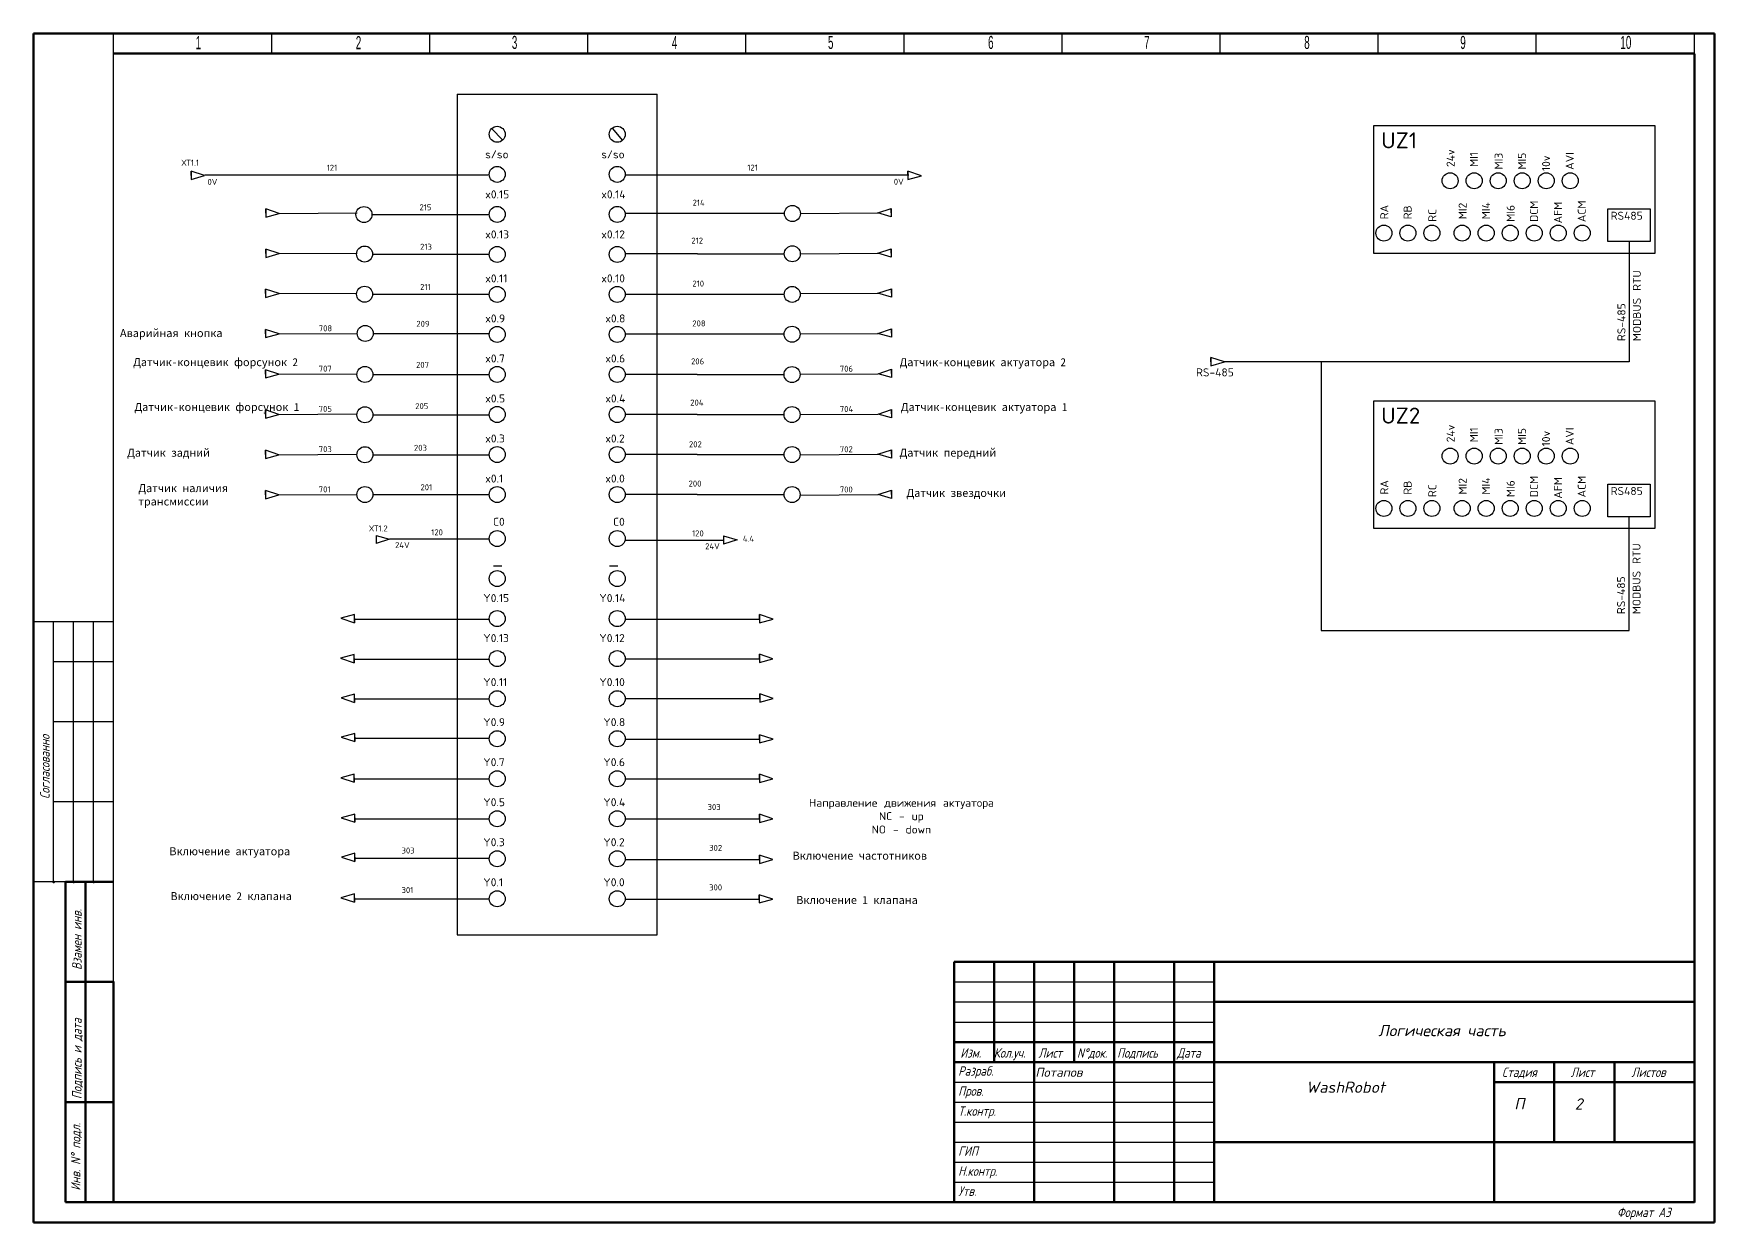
# Model space of a CAD drawing. Header units: millimetres. Extents: x 0 to 1371, y 0 to 812.
# Drawn here: x 950.8 to 1370.8, y 0 to 297 of the extents above; entities that cross this region are included whole.
import ezdxf
from ezdxf.enums import TextEntityAlignment as Align

# ---------------------------------------------------------------- set-up
doc = ezdxf.new("R2010")
doc.units = ezdxf.units.MM
doc.linetypes.add('Caddy_Solid', pattern=[0])
for name, color, linetype in [('TITLE', 7, 'Continuous'), ('WIRES', 7, 'Continuous'), ('ПРОВОДА', 7, 'Continuous')]:
    doc.layers.add(name, color=color, linetype=linetype)
doc.layers.add('TOLSTAYA', color=7, linetype='Continuous', lineweight=30)
doc.layers.add('Штамп', color=7, linetype='Continuous', lineweight=20)
doc.styles.add('Caddy_Vectorfont1p', font='arial.ttf', dxfattribs={"width": 0.9})
doc.styles.add('RUS', font='simplex.shx', dxfattribs={"width": 0.8, "oblique": 15})
doc.styles.add('SIMPLEX', font='simplex')
doc.styles.add('WD', font='txt.shx')

# ---------------------------------------------------------------- blocks, each defined once
blk = doc.blocks.new('Shtamp_Z')
at = {"color": 16, "linetype": 'Caddy_Solid', "lineweight": 50, "true_color": 0x800000}
for p, q in [((400, 291.94), (-20, 291.94)), ((-20, 291.94), (-20, -5.06)), ((400, -5.06), (400, 291.94)), ((-20, -5.06), (400, -5.06))]:
    blk.add_line(p, q, dxfattribs=at)
at = {"linetype": 'Caddy_Solid', "lineweight": 25}
for p, q in [((0, 286.94), (0, 291.94)), ((39.5, 286.94), (39.5, 291.94)), ((79, 286.94), (79, 291.94)), ((118.5, 286.94), (118.5, 291.94)), ((158, 286.94), (158, 291.94)), ((197.5, 286.94), (197.5, 291.94)), ((237, 286.94), (237, 291.94)), ((276.5, 286.94), (276.5, 291.94)), ((316, 286.94), (316, 291.94)), ((355.5, 286.94), (355.5, 291.94)), ((395, 286.94), (395, 291.94))]:
    blk.add_line(p, q, dxfattribs=at)
at = {"linetype": 'Caddy_Solid'}
blk.add_line((0, 0), (0, 287), dxfattribs=at)
blk.add_line((0, 0), (0, 287), dxfattribs=at)
at = {"linetype": 'Caddy_Solid', "lineweight": 50}
for p, q in [((0, 286.94), (395, 286.94)), ((395, 286.88), (395, -0.06)), ((395, 0), (-12, 0))]:
    blk.add_line(p, q, dxfattribs=at)
at = {"layer": 'TOLSTAYA', "color": 5, "lineweight": 25, "ltscale": 10}
for p, q in [((0, 145), (-20, 145)), ((-15, 80), (-15, 145)), ((-10, 80), (-10, 145)), ((-5, 80), (-5, 145)), ((0, 135), (-15, 135)), ((0, 120), (-15, 120)), ((0, 100), (-15, 100)), ((0, 80), (-20, 80)), ((210, 55), (275, 55)), ((210, 50), (275, 50)), ((210, 45), (275, 45)), ((210, 30), (275, 30)), ((210, 25), (275, 25)), ((210, 20), (275, 20)), ((210, 15), (275, 15)), ((210, 10), (275, 10)), ((210, 5), (275, 5))]:
    blk.add_line(p, q, dxfattribs=at)
at = {"layer": 'Штамп', "color": 7, "linetype": 'ByBlock', "lineweight": 53, "ltscale": 3}
for p, q in [((-12, 80), (-12, 0)), ((-12, 80), (0, 80)), ((-12, 80), (0, 80)), ((-7, 0), (-7, 80)), ((210, 60), (395, 60)), ((210, 60), (210, 0)), ((220, 60), (220, 35)), ((230, 60), (230, 0)), ((240, 60), (240, 35)), ((250, 60), (250, 0)), ((265, 60), (265, 0)), ((275, 60), (275, 0)), ((-12, 55), (0, 55)), ((0, 55.12), (0, 0)), ((0, 55.12), (0, 0)), ((0, 55.12), (0, 0)), ((210, 55.12), (210, 0)), ((210, 55.12), (210, 0)), ((275, 50), (395, 50)), ((210, 40), (275, 40)), ((210, 35), (395, 35)), ((395, 35), (345, 35)), ((345, 35), (345, 0)), ((360, 35), (360, 15)), ((375, 35), (375, 15)), ((345, 30), (395, 30)), ((-12, 25), (0, 25)), ((275, 15), (395, 15)), ((-12, 0), (0, 0)), ((395, 0), (210, 0))]:
    blk.add_line(p, q, dxfattribs=at)
at = {"layer": 'Штамп', "color": 7, "linetype": 'ByBlock', "lineweight": 30, "ltscale": 3}
blk.add_line((210, 0), (395, 0), dxfattribs=at)
blk.add_line((210, 0), (395, 0), dxfattribs=at)
at = {"layer": 'Штамп', "color": 7, "linetype": 'ByBlock', "lineweight": 53, "ltscale": 3}
for p in [(-15, 80), (-10, 80), (-5, 80)]:
    blk.add_point(p, dxfattribs=at)
at = {"lineweight": 60, "style": 'Caddy_Vectorfont1p', "width": 0.54}
for s, height, p in [('1', 3.27, (20.5, 288.04)), ('2', 3.27, (60.5, 288.04)), ('3', 3.27, (99.5, 288.1)), ('4', 3.27, (139.5, 288.1)), ('5', 3.27, (178.5, 288.1)), ('6', 3.27, (218.5, 288.1)), ('7', 3.27, (257.5, 288.1)), ('8', 3.27, (297.5, 288.1)), ('9', 3.27, (336.5, 288.1)), ('10', 3.275, (376.5, 288.1))]:
    blk.add_text(s, height=height, dxfattribs=at).set_placement(p)
at = {"layer": 'TITLE', "color": 1, "style": 'SIMPLEX', "oblique": 13}
for tag, p, height in [('NЛИСТА', (380.93, 279.8), 2.8), ('ШИФР', (293.29, 53.24), 4), ('РАЗРАБОТАЛ', (230.34, 31.31), 2.24), ('ДАТА', (265.8, 31.15), 2.24), ('ПРОВЕРИЛ', (230.07, 26.04), 2.24), ('СТАДИЯ', (348.09, 23.19), 2.8), ('ЛИСТОВ', (377.21, 23.34), 2.8), ('Т.КОНТР', (230.3, 21.01), 2.24), ('ГИП', (230.3, 11.01), 2.24), ('Н.КОНТР', (230.3, 6.01), 2.24), ('УТВЕРДИЛ', (230.3, 0.89), 2.24)]:
    blk.add_attdef(tag, p, '', height=height, dxfattribs=at)
for tag, height, p in [('СХЕМА', 4, (376.74, 53.27)), ('ОБЪЕКТ1', 2.8, (294.36, 44.75)), ('ОБЪЕКТ2', 2.8, (294.36, 38.56)), ('СООРУЖЕНИЕ', 2.8, (307.84, 27.31)), ('ВИД', 2.8, (307.63, 20.02)), ('НАИМЕНОВАНИЕ_ЛИСТА1', 2.8, (303.56, 8.98)), ('ПРЕДПРИЯТИЕ', 2.8, (369.32, 6.7)), ('НАИМЕНОВАНИЕ_ЛИСТА2', 2.8, (304.04, 2.53))]:
    blk.add_attdef(tag, text='', height=height, dxfattribs=at).set_placement(p, align=Align.CENTER)
blk.add_attdef('ЛИСТ', text='', height=2.8, dxfattribs=at).set_placement((371.57, 23.13), align=Align.RIGHT)
at = {"layer": 'TITLE', "color": 1, "style": 'SIMPLEX'}
blk.add_attdef('CAD#', (-17.78, 7.12), '', height=1.25, rotation=90, dxfattribs=at)
at = {"layer": 'Штамп', "color": 7, "linetype": 'ByBlock', "lineweight": 30, "ltscale": 3, "style": 'RUS', "oblique": 15, "width": 0.8}
for s, p in [('Согласованно', (-16, 100.73)), ('Взамен инв.', (-8, 58)), ('Подпись и дата', (-8, 25.73)), ('Инв. N%%D подл.', (-8.3, 2.87))]:
    blk.add_text(s, height=2.3563, rotation=90, dxfattribs=at).set_placement(p)
for s, p in [('Изм.', (211.56, 36.09)), ('Кол.уч.', (219.96, 36.09)), ('Лист', (231.08, 36.09)), ('N%%Dдок.', (240.73, 36.09)), ('Подпись', (250.75, 36.09)), ('Дата', (265.71, 36.09)), ('Разраб.', (211.04, 31.57)), ('Стадия', (346.94, 31.27)), ('Лист', (364.1, 31.27)), ('Листов', (379.28, 31.27)), ('Пров.', (211.04, 26.57)), ('Т.контр.', (211.04, 21.57)), ('ГИП', (211.04, 11.57)), ('Н.контр.', (211.04, 6.57)), ('Утв.', (211.04, 1.57)), ('Формат А3', (375.65, -3.73))]:
    blk.add_text(s, height=2.356, dxfattribs=at).set_placement(p)

msp = doc.modelspace()

# ---------------------------------------------------------------- linework, layer by layer
for p, q in [((990.17904, 261.56336), (990.17904, 262.64918)), ((990.17904, 262.64918), (990.17904, 260.57738)), ((993.54274, 261.53041), (990.17904, 262.64918)), ((990.17904, 260.57738), (993.54274, 261.53041)), ((1169.3057, 261.51265), (1169.3057, 262.59847)), ((1169.3057, 262.59847), (1169.3057, 260.52667)), ((1172.6694, 261.4797), (1169.3057, 262.59847)), ((1169.3057, 260.52667), (1172.6694, 261.4797)), ((1008.83122, 252.12102), (1008.83122, 253.20685)), ((1008.83122, 253.20685), (1008.83122, 251.13505)), ((1012.19492, 252.08807), (1008.83122, 253.20685)), ((1008.83122, 251.13505), (1012.19492, 252.08807)), ((1161.74298, 252.18553), (1165.10668, 253.30431)), ((1165.10668, 251.2325), (1161.74298, 252.18553)), ((1165.10668, 252.21848), (1165.10668, 253.30431)), ((1165.10668, 253.30431), (1165.10668, 251.2325)), ((1349.49714, 245.07366), (1349.49714, 214.95917)), ((1008.8286, 242.06195), (1008.8286, 243.14777)), ((1008.8286, 243.14777), (1008.8286, 241.07597)), ((1012.1923, 242.029), (1008.8286, 243.14777)), ((1008.8286, 241.07597), (1012.1923, 242.029)), ((1161.7456, 242.12646), (1165.1093, 243.24523)), ((1165.1093, 241.17343), (1161.7456, 242.12646)), ((1165.1093, 242.1594), (1165.1093, 243.24523)), ((1165.1093, 243.24523), (1165.1093, 241.17343)), ((1008.77359, 232.08433), (1008.77359, 233.17015)), ((1008.77359, 233.17015), (1008.77359, 231.09835)), ((1012.13729, 232.05138), (1008.77359, 233.17015)), ((1008.77359, 231.09835), (1012.13729, 232.05138)), ((1161.80061, 232.14884), (1165.16431, 233.26761)), ((1165.16431, 231.19581), (1161.80061, 232.14884)), ((1165.16431, 232.18179), (1165.16431, 233.26761)), ((1165.16431, 233.26761), (1165.16431, 231.19581)), ((1008.77096, 222.02525), (1008.77096, 223.11108)), ((1008.77096, 223.11108), (1008.77096, 221.03928)), ((1012.13466, 221.99231), (1008.77096, 223.11108)), ((1161.80323, 222.08976), (1165.16693, 223.20854)), ((1165.16693, 222.12271), (1165.16693, 223.20854)), ((1165.16693, 223.20854), (1165.16693, 221.13673)), ((1008.77096, 221.03928), (1012.13466, 221.99231)), ((1165.16693, 221.13673), (1161.80323, 222.08976)), ((1272.53565, 214.95917), (1248.36603, 214.95917)), ((1349.49714, 214.95917), (1272.53565, 214.95917)), ((1272.53565, 214.95917), (1272.53565, 147.84735)), ((1008.75876, 211.956), (1008.75876, 213.04182)), ((1008.75876, 213.04182), (1008.75876, 210.97002)), ((1012.12246, 211.92305), (1008.75876, 213.04182)), ((1008.75876, 210.97002), (1012.12246, 211.92305)), ((1161.81543, 212.02051), (1165.17913, 213.13928)), ((1165.17913, 211.06748), (1161.81543, 212.02051)), ((1165.17913, 212.05346), (1165.17913, 213.13928)), ((1165.17913, 213.13928), (1165.17913, 211.06748)), ((1008.75614, 201.89692), (1008.75614, 202.98275)), ((1008.75614, 202.98275), (1008.75614, 200.91095)), ((1012.11984, 201.86398), (1008.75614, 202.98275)), ((1008.75614, 200.91095), (1012.11984, 201.86398)), ((1161.81806, 201.96143), (1165.18176, 203.08021)), ((1165.18176, 201.00841), (1161.81806, 201.96143)), ((1165.18176, 201.99438), (1165.18176, 203.08021)), ((1165.18176, 203.08021), (1165.18176, 201.00841)), ((1008.76346, 191.83514), (1008.76346, 192.92097)), ((1008.76346, 192.92097), (1008.76346, 190.84917)), ((1012.12716, 191.8022), (1008.76346, 192.92097)), ((1008.76346, 190.84917), (1012.12716, 191.8022)), ((1161.81074, 191.89965), (1165.17444, 193.01843)), ((1165.17444, 190.94662), (1161.81074, 191.89965)), ((1165.17444, 191.9326), (1165.17444, 193.01843)), ((1165.17444, 193.01843), (1165.17444, 190.94662)), ((1008.76084, 181.77607), (1008.76084, 182.86189)), ((1008.76084, 182.86189), (1008.76084, 180.79009)), ((1012.12454, 181.74312), (1008.76084, 182.86189)), ((1008.76084, 180.79009), (1012.12454, 181.74312)), ((1161.81336, 181.84058), (1165.17706, 182.95935)), ((1165.17706, 180.88755), (1161.81336, 181.84058)), ((1165.17706, 181.87353), (1165.17706, 182.95935)), ((1165.17706, 182.95935), (1165.17706, 180.88755)), ((1349.49714, 147.84735), (1349.49714, 176.29446)), ((1036.3938, 171.64943), (1039.7575, 170.6964)), ((1039.7575, 170.6964), (1036.3938, 169.57762)), ((1123.2235, 171.50285), (1126.5872, 170.54982)), ((1126.5872, 170.54982), (1123.2235, 169.43105)), ((1030.96766, 151.88956), (1027.60396, 150.93653)), ((1030.96766, 149.81776), (1030.96766, 151.88956)), ((1132.23244, 150.77052), (1132.23244, 151.85634)), ((1132.23244, 151.85634), (1132.23244, 149.78454)), ((1135.59614, 150.73757), (1132.23244, 151.85634)), ((1027.60396, 150.93653), (1030.96766, 149.81776)), ((1030.96766, 150.90358), (1030.96766, 149.81776)), ((1132.23244, 149.78454), (1135.59614, 150.73757)), ((1272.53565, 147.84735), (1349.49714, 147.84735)), ((1030.87283, 141.88653), (1027.50913, 140.9335)), ((1027.50913, 140.9335), (1030.87283, 139.81473)), ((1030.87283, 139.81473), (1030.87283, 141.88653)), ((1030.87283, 140.90056), (1030.87283, 139.81473)), ((1132.19503, 140.86046), (1132.19503, 141.94629)), ((1132.19503, 141.94629), (1132.19503, 139.87449)), ((1135.55873, 140.82752), (1132.19503, 141.94629)), ((1132.19503, 139.87449), (1135.55873, 140.82752)), ((1030.99881, 131.98793), (1027.63511, 131.0349)), ((1027.63511, 131.0349), (1030.99881, 129.91612)), ((1030.99881, 129.91612), (1030.99881, 131.98793)), ((1030.99881, 131.00195), (1030.99881, 129.91612)), ((1132.2662, 130.94346), (1132.2662, 132.02928)), ((1132.2662, 132.02928), (1132.2662, 129.95748)), ((1135.6299, 130.91051), (1132.2662, 132.02928)), ((1132.2662, 129.95748), (1135.6299, 130.91051)), ((1031.05199, 122.1821), (1027.68829, 121.22907)), ((1031.05199, 120.1103), (1031.05199, 122.1821)), ((1132.2257, 120.75884), (1132.2257, 121.84467)), ((1132.2257, 121.84467), (1132.2257, 119.77287)), ((1135.5894, 120.7259), (1132.2257, 121.84467)), ((1027.68829, 121.22907), (1031.05199, 120.1103)), ((1031.05199, 121.19612), (1031.05199, 120.1103)), ((1132.2257, 119.77287), (1135.5894, 120.7259)), ((1030.94075, 112.01456), (1027.57705, 111.06153)), ((1027.57705, 111.06153), (1030.94075, 109.94275)), ((1030.94075, 109.94275), (1030.94075, 112.01456)), ((1030.94075, 111.02858), (1030.94075, 109.94275)), ((1132.20206, 110.86584), (1132.20206, 111.95166)), ((1132.20206, 111.95166), (1132.20206, 109.87986)), ((1135.56576, 110.83289), (1132.20206, 111.95166)), ((1132.20206, 109.87986), (1135.56576, 110.83289)), ((1031.04156, 102.02038), (1027.67786, 101.06735)), ((1027.67786, 101.06735), (1031.04156, 99.94857)), ((1031.04156, 99.94857), (1031.04156, 102.02038)), ((1031.04156, 101.0344), (1031.04156, 99.94857)), ((1132.20206, 100.86584), (1132.20206, 101.95166)), ((1132.20206, 101.95166), (1132.20206, 99.87986)), ((1135.56576, 100.83289), (1132.20206, 101.95166)), ((1132.20206, 99.87986), (1135.56576, 100.83289)), ((1031.09473, 92.21455), (1027.73103, 91.26152)), ((1027.73103, 91.26152), (1031.09473, 90.14275)), ((1031.09473, 90.14275), (1031.09473, 92.21455)), ((1031.09473, 91.22857), (1031.09473, 90.14275)), ((1132.16156, 90.68122), (1132.16156, 91.76705)), ((1132.16156, 91.76705), (1132.16156, 89.69525)), ((1135.52526, 90.64828), (1132.16156, 91.76705)), ((1132.16156, 89.69525), (1135.52526, 90.64828)), ((1030.9835, 82.04701), (1027.6198, 81.09398)), ((1027.6198, 81.09398), (1030.9835, 79.9752)), ((1030.9835, 79.9752), (1030.9835, 82.04701)), ((1030.9835, 81.06103), (1030.9835, 79.9752)), ((1132.13792, 80.78822), (1132.13792, 81.87404)), ((1132.13792, 81.87404), (1132.13792, 79.80224)), ((1135.50162, 80.75527), (1132.13792, 81.87404)), ((1132.13792, 79.80224), (1135.50162, 80.75527))]:
    msp.add_line(p, q)
at = {"color": 7, "true_color": 0xffffff}
for p, q in [((1245.00233, 214.99212), (1245.00233, 216.07795)), ((1245.00233, 216.07795), (1245.00233, 214.00614)), ((1248.36603, 214.95917), (1245.00233, 216.07795)), ((1245.00233, 214.00614), (1248.36603, 214.95917))]:
    msp.add_line(p, q, dxfattribs=at)
for points in [[(1285.67548, 274.01559), (1355.90718, 274.01559), (1355.90718, 242.09902), (1285.67548, 242.09902)], [(1344.20033, 253.18793), (1354.79395, 253.18793), (1354.79395, 245.07366), (1344.20033, 245.07366)], [(1285.67548, 205.2364), (1355.90718, 205.2364), (1355.90718, 173.31982), (1285.67548, 173.31982)], [(1344.20033, 184.40874), (1354.79395, 184.40874), (1354.79395, 176.29446), (1344.20033, 176.29446)]]:
    msp.add_lwpolyline(points, close=True)
at = {"layer": 'WIRES', "color": 1}
for p, q in [((1039.8569, 170.74026), (1064.45524, 170.74026)), ((1098.62516, 170.46695), (1123.2235, 170.46695))]:
    msp.add_line(p, q, dxfattribs=at)
at = {"layer": 'ПРОВОДА'}
for p, q in [((1056.65264, 281.84058), (1056.65264, 136.84058)), ((1056.65264, 281.84058), (1106.65264, 281.84058)), ((1106.65264, 136.84058), (1106.65264, 281.84058)), ((1065.24954, 273.26582), (1068.05573, 270.41533)), ((1095.35881, 273.3657), (1097.94646, 270.31545)), ((1036.3938, 171.64943), (1036.3938, 169.57762)), ((1036.3938, 171.64943), (1036.3938, 169.57762)), ((1123.2235, 171.50285), (1123.2235, 169.43105)), ((1123.2235, 171.50285), (1123.2235, 169.43105)), ((1056.65264, 136.84058), (1056.65264, 71.84058)), ((1106.65264, 71.84058), (1106.65264, 136.84058)), ((1056.65264, 71.84058), (1106.65264, 71.84058))]:
    msp.add_line(p, q, dxfattribs=at)
at = {"layer": 'ПРОВОДА', "color": 5}
for p, q in [((1064.36837, 261.60584), (993.5625, 261.60584)), ((1169.476, 261.64749), (1098.67013, 261.64749))]:
    msp.add_line(p, q, dxfattribs=at)
at = {"layer": 'ПРОВОДА', "color": 1}
for p, q in [((1012.19492, 252.08807), (1031.67178, 252.20629)), ((1116.733, 252.06077), (1098.733, 252.06077)), ((1138.42037, 252.06077), (1116.733, 252.06077)), ((1142.40688, 252.06731), (1161.88374, 252.18553)), ((1035.36239, 251.80643), (1064.41373, 251.80643)), ((1012.1923, 242.029), (1031.66916, 242.14722)), ((1035.51438, 241.93559), (1064.56573, 241.93559)), ((1116.71697, 241.9901), (1098.71698, 241.9901)), ((1116.71697, 241.9901), (1138.40434, 241.9901)), ((1142.40426, 242.00824), (1161.88112, 242.12646)), ((1012.13729, 232.05138), (1031.61415, 232.1696)), ((1035.51419, 231.89516), (1064.56553, 231.89516)), ((1116.68222, 231.86046), (1098.68222, 231.86046)), ((1138.36959, 231.86046), (1116.68222, 231.86046)), ((1142.34925, 232.03062), (1161.82611, 232.14884)), ((1012.13466, 221.99231), (1031.61152, 222.11052)), ((1035.67348, 222.09652), (1064.72482, 222.09653)), ((1116.6605, 221.90103), (1098.6605, 221.90103)), ((1138.34787, 221.90103), (1116.6605, 221.90103)), ((1142.34663, 221.97155), (1161.82349, 222.08976)), ((1012.12246, 211.92305), (1031.59932, 212.04127)), ((1035.60129, 211.84058), (1064.65263, 211.84058)), ((1116.64448, 211.83037), (1098.64448, 211.83037)), ((1116.64448, 211.83037), (1138.33185, 211.83037)), ((1142.33443, 211.90229), (1161.81129, 212.02051)), ((1012.11984, 201.86398), (1031.5967, 201.98219)), ((1035.60285, 201.76158), (1064.65419, 201.76158)), ((1116.64448, 201.83037), (1098.64448, 201.83037)), ((1116.64448, 201.83037), (1138.33185, 201.83037)), ((1142.3318, 201.84322), (1161.80866, 201.96143)), ((1012.12716, 191.8022), (1031.60402, 191.92041)), ((1035.6018, 191.79526), (1064.65315, 191.79526)), ((1116.65263, 191.84058), (1098.65264, 191.84058)), ((1116.65263, 191.84058), (1138.34, 191.84058)), ((1142.33912, 191.78144), (1161.81598, 191.89965)), ((1012.12454, 181.74312), (1031.6014, 181.86134)), ((1035.60129, 181.84058), (1064.65264, 181.84058)), ((1116.65263, 181.84058), (1098.65263, 181.84058)), ((1116.65263, 181.84058), (1138.34, 181.84058)), ((1142.3365, 181.72236), (1161.81336, 181.84058)), ((1030.97078, 150.70976), (1064.57874, 150.70976)), ((1098.68302, 150.74526), (1132.29098, 150.74526)), ((1030.87594, 140.70673), (1064.4839, 140.70673)), ((1098.64561, 140.8352), (1132.25357, 140.8352)), ((1031.00193, 130.80813), (1064.60989, 130.80813)), ((1098.71677, 130.9182), (1132.32473, 130.9182)), ((1031.0551, 121.0023), (1064.66306, 121.0023)), ((1098.67628, 120.73358), (1132.28424, 120.73358)), ((1030.94387, 110.83476), (1064.55182, 110.83476)), ((1098.65263, 110.84058), (1132.26059, 110.84058)), ((1031.04468, 100.84058), (1064.65263, 100.84058)), ((1098.65263, 100.84058), (1132.26059, 100.84058)), ((1031.09785, 91.03475), (1064.70581, 91.03475)), ((1098.61214, 90.65596), (1132.2201, 90.65596)), ((1030.98661, 80.86721), (1064.59457, 80.86721)), ((1098.58849, 80.76296), (1132.19645, 80.76296))]:
    msp.add_line(p, q, dxfattribs=at)
at = {"layer": 'ПРОВОДА'}
for centre in [(1066.65264, 271.84058), (1096.65263, 271.84058), (1066.65263, 261.84058), (1096.65263, 261.84058), (1304.78643, 260.23488), (1310.78643, 260.23488), (1316.78643, 260.23488), (1322.78643, 260.23488), (1328.78643, 260.23488), (1334.78643, 260.23488), (1033.36239, 251.80643), (1066.65263, 251.84058), (1096.65263, 251.84058), (1140.42037, 252.06077), (1288.22049, 247.16387), (1294.22049, 247.16387), (1300.22049, 247.16387), (1307.78643, 247.16387), (1313.78643, 247.16387), (1319.78643, 247.16387), (1325.78643, 247.16387), (1331.78643, 247.16387), (1337.78643, 247.16387), (1033.51438, 241.93559), (1066.65263, 241.84058), (1096.65263, 241.84058), (1140.40434, 241.9901), (1033.51419, 231.89516), (1066.65263, 231.84058), (1096.65263, 231.84058), (1140.36959, 231.86046), (1033.67348, 222.09652), (1066.65263, 221.84058), (1096.65263, 221.84058), (1140.34787, 221.90103), (1033.60129, 211.84058), (1066.65263, 211.84058), (1096.65263, 211.84058), (1140.33185, 211.83037), (1033.60285, 201.76158), (1066.65263, 201.84058), (1096.65263, 201.84058), (1140.33185, 201.83037), (1033.6018, 191.79526), (1066.65263, 191.84058), (1096.65263, 191.84058), (1140.34, 191.84058), (1304.78643, 191.45569), (1310.78643, 191.45569), (1316.78643, 191.45569), (1322.78643, 191.45569), (1328.78643, 191.45569), (1334.78643, 191.45569), (1033.60129, 181.84058), (1066.65263, 181.84058), (1096.65263, 181.84058), (1140.34, 181.84058), (1288.22049, 178.38468), (1294.22049, 178.38468), (1300.22049, 178.38468), (1307.78643, 178.38468), (1313.78643, 178.38468), (1319.78643, 178.38468), (1325.78643, 178.38468), (1331.78643, 178.38468), (1337.78643, 178.38468), (1066.65264, 170.84058), (1096.65264, 170.84058), (1066.65264, 160.84058), (1096.65263, 160.84058), (1066.65264, 150.84058), (1096.65263, 150.84058), (1066.65264, 140.84058), (1096.65263, 140.84058), (1066.65264, 130.84058), (1096.65263, 130.84058), (1066.65264, 120.84058), (1096.65263, 120.84058), (1066.65263, 110.84058), (1096.65263, 110.84058), (1066.65263, 100.84058), (1096.65263, 100.84058), (1066.65263, 90.84058), (1096.65263, 90.84058), (1066.65263, 80.84058), (1096.65263, 80.84058)]:
    msp.add_circle(centre, 2, dxfattribs=at)

# ---------------------------------------------------------------- block references
ref = msp.add_blockref('Shtamp_Z', (970.8129, 5.06118))
ref.add_attrib('СООРУЖЕНИЕ', 'WashRobot', dxfattribs={"layer": 'TITLE', "color": 1, "height": 2.8, "style": 'SIMPLEX', "oblique": 13}).set_placement((1278.65779, 32.3671), align=Align.CENTER)
ref.add_attrib('РАЗРАБОТАЛ', 'Потапов', (1201.14888, 36.3663), dxfattribs={"layer": 'TITLE', "color": 1, "height": 2.24, "style": 'SIMPLEX', "oblique": 13})
ref.add_attrib('ОБЪЕКТ2', 'Логическая часть', dxfattribs={"layer": 'TITLE', "color": 1, "height": 2.8, "style": 'SIMPLEX', "oblique": 13}).set_placement((1302.74417, 46.51101), align=Align.CENTER)
ref.add_attrib('ЛИСТ', '2', dxfattribs={"layer": 'TITLE', "color": 1, "height": 2.8, "style": 'SIMPLEX', "oblique": 13}).set_placement((1337.93464, 28.1917), align=Align.RIGHT)
ref.add_attrib('СТАДИЯ', 'П', (1320.81175, 28.25207), dxfattribs={"layer": 'TITLE', "color": 1, "height": 2.8, "style": 'SIMPLEX', "oblique": 13})

# ---------------------------------------------------------------- texts
at = {"attachment_point": 1, "style": 'WD'}
for s, width, gutter_width, insert, char_height in [('UZ1', 9.8734462, 20, (1287.57703, 272.34116), 4), ('ХТ1.1', 7.9169472, 12.5, (987.78018, 265.49652), 1.5), ('RS485', 10.1680617, 20, (1344.88353, 252.50003), 2), ('UZ2', 9.8734462, 20, (1287.57703, 203.56197), 4), ('RS485', 10.1680617, 20, (1344.88353, 183.72083), 2), ('ХТ1.2', 7.9169472, 12.5, (1034.65309, 174.1176), 1.5), ('120', 15, 20, (1050.17552, 173.15527), 1.5), ('120', 15, 20, (1115.34498, 172.88196), 1.5), ('4.4', 7.9169472, 12.5, (1128.03766, 171.56707), 1.5), ('\\pxqc;Направление движения актуатора\\PNC - up\\PNO - down', 59.3363996, 20, (1137.99148, 105.82261), 2)]:
    msp.add_mtext_dynamic_manual_height_columns(s, width=width, gutter_width=gutter_width, heights=[0], dxfattribs=dict(at, insert=insert, char_height=char_height))
at = {"color": 5, "char_height": 1.5, "attachment_point": 1, "style": 'WD'}
for insert in [(994.25731, 260.70193), (1165.76138, 260.74358)]:
    msp.add_mtext_dynamic_manual_height_columns('0V', width=15, gutter_width=20, heights=[0], dxfattribs=dict(at, insert=insert))
at = {"color": 0, "char_height": 1.5, "attachment_point": 1, "style": 'WD'}
for insert in [(1024.0385, 264.2381), (1129.14613, 264.27975)]:
    msp.add_mtext_dynamic_manual_height_columns('121', width=15, gutter_width=20, heights=[0], dxfattribs=dict(at, insert=insert))
at = {"color": 1, "char_height": 1.5, "attachment_point": 1, "style": 'WD'}
for insert in [(1041.12905, 169.94786), (1118.61201, 169.67456)]:
    msp.add_mtext_dynamic_manual_height_columns('24V', width=15, gutter_width=20, heights=[0], dxfattribs=dict(at, insert=insert))
at = {"layer": 'ПРОВОДА', "attachment_point": 1, "style": 'WD'}
for s, width, insert, char_height in [('s/so', 14, (1063.65264, 267.84058), 2), ('s/so', 14, (1092.65263, 267.84058), 2), ('x0.15', 14, (1063.65263, 257.84058), 2), ('x0.14', 14, (1092.65264, 257.84058), 2), ('215', 21.0708756, (1047.23715, 254.36486), 1.5), ('214', 21.0708756, (1115.48098, 255.50425), 1.5), ('x0.13', 14, (1063.65264, 247.84058), 2), ('x0.12', 14, (1092.65263, 247.84058), 2), ('213', 21.0708756, (1047.38915, 244.49402), 1.5), ('212', 21.0708756, (1115.17206, 246.02332), 1.5), ('x0.11', 14, (1063.65263, 236.84058), 2), ('x0.10', 14, (1092.65263, 236.84058), 2), ('210', 21.0708756, (1115.43021, 235.30394), 1.5), ('211', 21.0708756, (1047.38895, 234.45359), 1.5), ('x0.9', 14, (1063.65263, 226.84058), 2), ('x0.8', 14, (1093.65263, 226.84058), 2), ('708', 21.0708756, (1022.06147, 224.12566), 1.5), ('209', 21.0708756, (1046.45523, 225.24668), 1.5), ('208', 21.0708756, (1115.40849, 225.34451), 1.5), ('207', 21.0708756, (1046.38304, 214.99073), 1.5), ('x0.7', 14, (1063.65263, 216.84058), 2), ('x0.6', 14, (1093.65263, 216.84058), 2), ('206', 21.0708756, (1115.09956, 215.86359), 1.5), ('707', 21.0708756, (1022.04927, 214.05641), 1.5), ('706', 21.0708756, (1152.26124, 214.03565), 1.5), ('x0.5', 14, (1063.65263, 206.84058), 2), ('x0.4', 14, (1093.65263, 206.84058), 2), ('705', 21.0708756, (1022.04665, 203.99734), 1.5), ('205', 21.0708756, (1046.1748, 204.69227), 1.5), ('204', 21.0708756, (1114.89132, 205.56513), 1.5), ('704', 21.0708756, (1152.25861, 203.97658), 1.5), ('703', 21.0708756, (1022.05397, 193.93556), 1.5), ('203', 21.0708756, (1045.85965, 194.26953), 1.5), ('x0.3', 14, (1063.65263, 196.84058), 2), ('x0.2', 14, (1093.65263, 196.84058), 2), ('202', 21.0708756, (1114.57618, 195.14238), 1.5), ('702', 21.0708756, (1152.26593, 193.9148), 1.5), ('x0.1', 14, (1063.65263, 186.84058), 2), ('x0.0', 14, (1093.65263, 186.84058), 2), ('200', 21.0708756, (1114.48462, 185.34031), 1.5), ('701', 21.0708756, (1022.05135, 183.87648), 1.5), ('201', 21.0708756, (1047.47606, 184.399), 1.5), ('700', 21.0708756, (1152.26331, 183.85572), 1.5), ('C0', 14, (1065.61159, 176.04309), 2), ('C0', 14, (1095.61159, 176.04309), 2), ('-', 14, (1065.34543, 166.41488), 4), ('-', 14, (1094.34543, 166.41488), 4), ('Y0.15', 14, (1063.16011, 156.97417), 2), ('Y0.14', 14, (1092.16011, 156.97417), 2), ('Y0.13', 14, (1063.16011, 146.97417), 2), ('Y0.12', 14, (1092.16011, 146.97417), 2), ('Y0.11', 14, (1063.16011, 135.97417), 2), ('Y0.10', 14, (1092.16011, 135.97417), 2), ('Y0.9', 14, (1063.16011, 125.97417), 2), ('Y0.8', 14, (1093.16011, 125.97417), 2), ('Y0.7', 14, (1063.16011, 115.97417), 2), ('Y0.6', 14, (1093.16011, 115.97417), 2), ('Y0.5', 14, (1063.16011, 105.97417), 2), ('Y0.4', 14, (1093.16011, 105.97417), 2), ('303', 21.0708756, (1119.224, 104.51155), 1.5), ('303', 21.0708756, (1042.7543, 93.65383), 1.5), ('Y0.3', 14, (1063.16011, 95.97417), 2), ('Y0.2', 14, (1093.16011, 95.97417), 2), ('302', 21.0708756, (1119.62086, 94.31223), 1.5), ('Y0.1', 14, (1063.16011, 85.97417), 2), ('Y0.0', 14, (1093.16011, 85.97417), 2), ('300', 21.0708756, (1119.62086, 84.43633), 1.5), ('301', 21.0708756, (1042.7543, 83.77794), 1.5)]:
    msp.add_mtext_dynamic_manual_height_columns(s, width=width, gutter_width=20, heights=[0], dxfattribs=dict(at, insert=insert, char_height=char_height))
at = {"layer": 'ПРОВОДА', "char_height": 2, "attachment_point": 1, "rotation": 90, "style": 'WD'}
for s, insert in [('24v', (1303.90261, 263.68741)), ('MI1', (1309.72134, 263.67108)), ('MI3', (1315.89632, 263.05133)), ('MI5', (1321.73655, 263.02492)), ('10v', (1327.74558, 262.66016)), ('AVI', (1333.67378, 262.9711)), ('RA', (1287.33667, 250.6164)), ('RB', (1293.1554, 250.60007)), ('RC', (1299.33038, 249.98032)), ('MI2', (1306.90261, 250.6164)), ('MI4', (1312.72134, 250.60007)), ('MI6', (1318.89632, 249.98032)), ('DCM', (1324.73655, 249.95391)), ('AFM', (1330.74558, 249.58915)), ('ACM', (1336.67378, 249.90009)), ('24v', (1303.90261, 194.90822)), ('MI1', (1309.72134, 194.89189)), ('MI3', (1315.89632, 194.27214)), ('MI5', (1321.73655, 194.24572)), ('10v', (1327.74558, 193.88097)), ('AVI', (1333.67378, 194.1919)), ('RA', (1287.33667, 181.83721)), ('RB', (1293.1554, 181.82088)), ('MI2', (1306.90261, 181.83721)), ('MI4', (1312.72134, 181.82088)), ('MI6', (1318.89632, 181.20113)), ('DCM', (1324.73655, 181.17471)), ('AFM', (1330.74558, 180.80996)), ('ACM', (1336.67378, 181.12089)), ('RC', (1299.33038, 181.20113))]:
    msp.add_mtext_dynamic_manual_height_columns(s, width=4.8010521, gutter_width=20, heights=[0], dxfattribs=dict(at, insert=insert))
at = {"layer": 'ПРОВОДА', "color": 1, "char_height": 2, "attachment_point": 1, "rotation": 90, "style": 'WD'}
for s, insert in [('MODBUS RTU', (1350.44929, 220.15213)), ('RS-485', (1346.58252, 220.17877)), ('MODBUS RTU', (1350.36615, 151.9324)), ('RS-485', (1346.49938, 151.95904))]:
    msp.add_mtext_dynamic_manual_height_columns(s, width=20.4630723, gutter_width=20, heights=[5.75255], dxfattribs=dict(at, insert=insert))
at = {"layer": 'ПРОВОДА', "char_height": 2, "attachment_point": 1}
for s, width, heights, insert in [('Аварийная кнопка', 41.1192931, [2.58571], (972.39344, 223.18246)), ('Датчик-концевик форсунок 2', 41.1192931, [6.0223], (975.68424, 215.92484)), ('Датчик-концевик актуатора 2', 41.1192931, [6.0223], (1167.18984, 215.91517)), ('Датчик-концевик форсунок 1', 41.1192931, [6.0223], (976.00653, 204.71807)), ('Датчик-концевик актуатора 1', 41.1192931, [6.0223], (1167.51213, 204.7084)), ('Датчик задний', 41.1192931, [2.58571], (974.18282, 193.29536)), ('Датчик передний', 41.1192931, [2.58571], (1167.18277, 193.3058)), ('Датчик наличия трансмиссии', 29.1902074, [6.00785], (976.97625, 184.44457)), ('Датчик звездочки', 41.1192931, [2.58571], (1168.92051, 183.25345)), ('Включение актуатора', 33.7834514, [7.18672], (984.73498, 93.72582)), ('Включение частотников', 41.1192931, [2.58571], (1140.48464, 92.61758)), ('Включение 2 клапана', 41.1192931, [2.58571], (984.99456, 82.52222)), ('Включение 1 клапана', 41.1192931, [2.58571], (1141.38587, 81.54264))]:
    msp.add_mtext_dynamic_manual_height_columns(s, width=width, gutter_width=20, heights=heights, dxfattribs=dict(at, insert=insert))
at = {"layer": 'ПРОВОДА', "color": 1, "insert": (1241.27797, 213.36767), "char_height": 2, "attachment_point": 1, "style": 'WD'}
msp.add_mtext_dynamic_manual_height_columns('RS-485', width=12.9599069, gutter_width=20, heights=[2.99285], dxfattribs=at)

doc.saveas('drawing.dxf')
